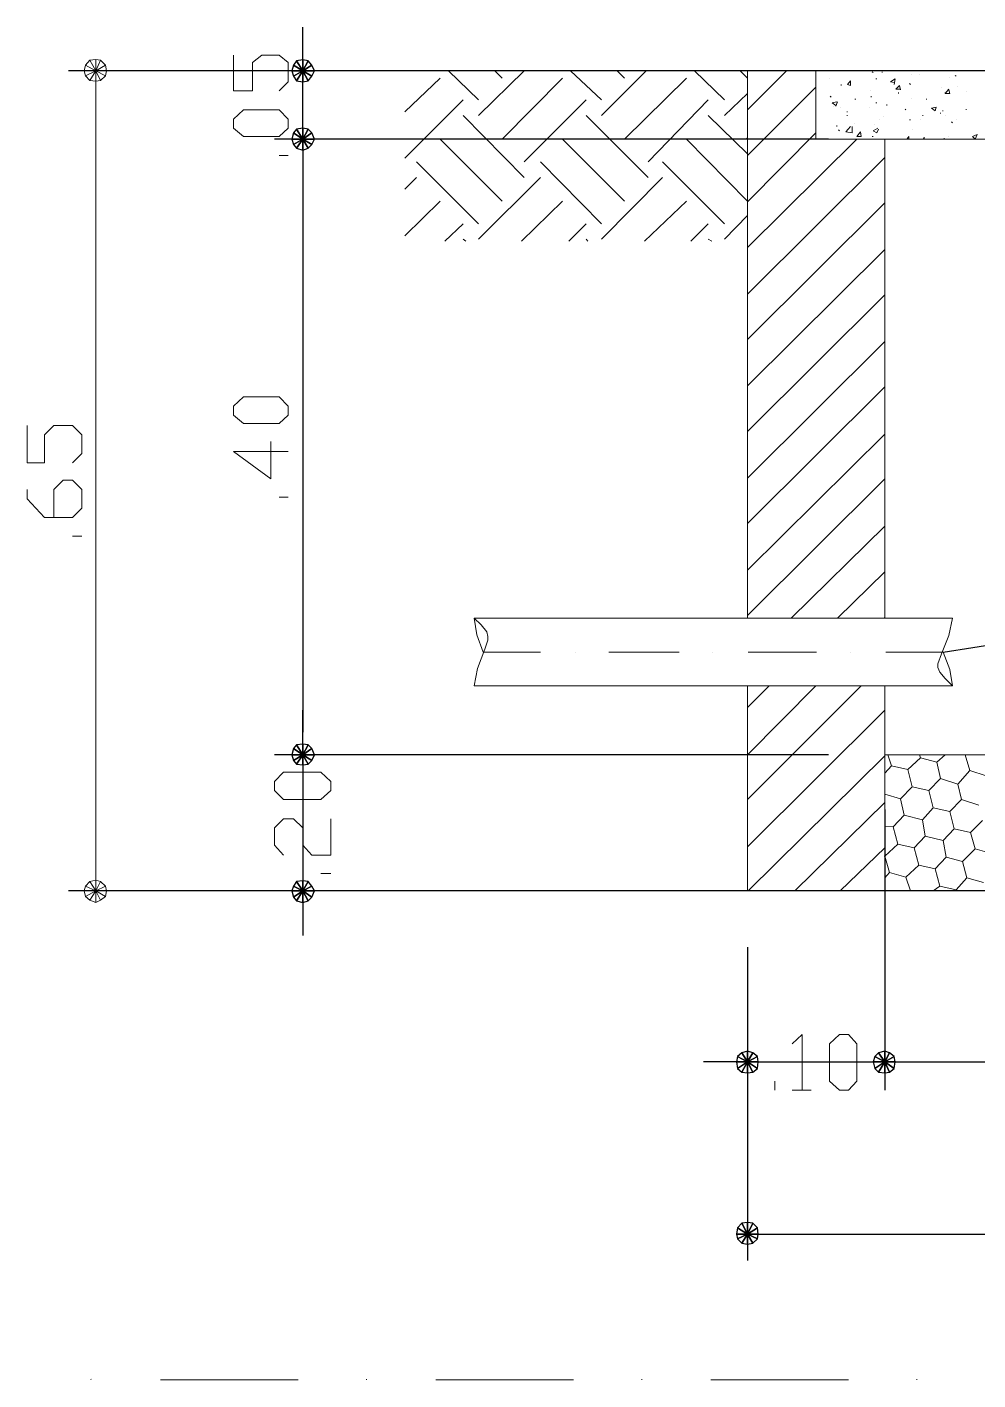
# Model space of a CAD drawing. Header units: millimetres. Extents: x 3240 to 3412, y 1366 to 1426.
# Drawn here: x 3293.934 to 3297.385, y 1376.28 to 1381.192 of the extents above; entities that cross this region are included whole.
import ezdxf

# ---------------------------------------------------------------- set-up
doc = ezdxf.new("R2010")
doc.units = ezdxf.units.MM

msp = doc.modelspace()

# ---------------------------------------------------------------- linework, layer by layer
at = {"color": 7, "linetype": 'Continuous', "lineweight": -2, "true_color": 0x000007}
for points in [[(3294.9341, 1381.113), (3294.9341, 1381.1924), (3294.9341, 1381.1924)], [(3294.9341, 1381.0734), (3294.9341, 1381.113), (3294.9341, 1381.113)], [(3299.3269, 1381.0337), (3294.084, 1381.0337), (3294.084, 1381.0337)], [(3296.598, 1381.0337), (3294.8316, 1381.0337), (3294.8316, 1381.0337)], [(3294.9341, 1380.7856), (3294.9341, 1381.0337), (3294.9341, 1381.0337)], [(3296.8427, 1380.7856), (3294.8316, 1380.7856), (3294.8316, 1380.7856)], [(3296.598, 1380.7856), (3294.8316, 1380.7856), (3294.8316, 1380.7856)], [(3294.9341, 1380.7459), (3294.9341, 1380.7062), (3294.9341, 1380.7062)], [(3294.9341, 1380.7459), (3294.9341, 1380.7062), (3294.9341, 1380.7062)], [(3294.9341, 1380.7062), (3294.9341, 1378.6322), (3294.9341, 1378.6322)], [(3294.9341, 1380.7062), (3294.9341, 1380.6268), (3294.9341, 1380.6268)], [(3294.9341, 1378.6322), (3294.9341, 1378.7116), (3294.9341, 1378.7116)], [(3294.9341, 1378.5892), (3294.9341, 1378.6322), (3294.9341, 1378.6322)], [(3294.9341, 1378.5892), (3294.9341, 1378.6322), (3294.9341, 1378.6322)], [(3296.8427, 1378.5495), (3294.8316, 1378.5495), (3294.8316, 1378.5495)], [(3296.8427, 1378.5495), (3294.8316, 1378.5495), (3294.8316, 1378.5495)], [(3294.9341, 1378.5495), (3294.9341, 1378.0566), (3294.9341, 1378.0566)], [(3297.0478, 1378.351), (3297.0478, 1377.3322), (3297.0478, 1377.3322)], [(3299.3269, 1378.0566), (3294.084, 1378.0566), (3294.084, 1378.0566)], [(3296.8427, 1378.0566), (3294.8316, 1378.0566), (3294.8316, 1378.0566)], [(3294.9341, 1378.0136), (3294.9341, 1377.9739), (3294.9341, 1377.9739)], [(3294.9341, 1377.9739), (3294.9341, 1377.8946), (3294.9341, 1377.8946)], [(3296.5483, 1377.8516), (3296.5483, 1376.7137), (3296.5483, 1376.7137)], [(3296.5483, 1377.8516), (3296.5483, 1377.3322), (3296.5483, 1377.3322)], [(3297.0478, 1377.8516), (3297.0478, 1377.3322), (3297.0478, 1377.3322)], [(3296.4656, 1377.4348), (3296.3896, 1377.4348), (3296.3896, 1377.4348)], [(3296.5086, 1377.4348), (3296.4656, 1377.4348), (3296.4656, 1377.4348)], [(3296.5483, 1377.4348), (3297.0478, 1377.4348), (3297.0478, 1377.4348)], [(3297.0842, 1377.4348), (3297.1272, 1377.4348), (3297.1272, 1377.4348)], [(3297.0842, 1377.4348), (3297.1272, 1377.4348), (3297.1272, 1377.4348)], [(3297.1272, 1377.4348), (3298.9531, 1377.4348), (3298.9531, 1377.4348)], [(3297.1272, 1377.4348), (3297.2033, 1377.4348), (3297.2033, 1377.4348)], [(3296.588, 1376.8096), (3296.6277, 1376.8096), (3296.6277, 1376.8096)], [(3296.6277, 1376.8096), (3299.446, 1376.8096), (3299.446, 1376.8096)]]:
    msp.add_lwpolyline(points, dxfattribs=at)
at = {"color": 7, "linetype": 'Continuous', "lineweight": 5, "true_color": 0x000007}
for points in [[(3294.8481, 1380.9609), (3294.8812, 1380.994), (3294.8812, 1381.0634), (3294.8481, 1381.0899), (3294.7853, 1381.0899), (3294.7522, 1381.0634), (3294.7522, 1380.9609), (3294.6827, 1380.9609), (3294.6827, 1381.0899)], [(3295.5725, 1380.9278), (3295.4634, 1381.0337), (3295.4634, 1381.0337)], [(3295.5725, 1380.8716), (3295.7379, 1381.0337), (3295.7379, 1381.0337)], [(3295.6585, 1381.0072), (3295.6321, 1381.0337), (3295.6321, 1381.0337)], [(3296.0191, 1380.9278), (3295.9066, 1381.0337), (3295.9066, 1381.0337)], [(3296.0191, 1380.8716), (3296.1812, 1381.0337), (3296.1812, 1381.0337)], [(3296.1018, 1381.0072), (3296.0753, 1381.0337), (3296.0753, 1381.0337)], [(3296.4656, 1380.9278), (3296.3565, 1381.0337), (3296.3565, 1381.0337)], [(3296.5483, 1381.0072), (3296.5219, 1381.0337), (3296.5219, 1381.0337)], [(3296.5483, 1380.8914), (3296.6906, 1381.0337), (3296.6906, 1381.0337)], [(3297.0048, 1381.027), (3297.0015, 1381.0303), (3297.0015, 1381.0303)], [(3297.0379, 1381.027), (3297.0379, 1381.0303), (3297.0379, 1381.0303)], [(3294.1833, 1380.9956), (3294.1833, 1380.9576), (3294.1833, 1380.9576)], [(3295.3046, 1380.8848), (3295.4336, 1381.0072), (3295.4336, 1381.0072)], [(3295.6585, 1380.7856), (3295.8769, 1381.0072), (3295.8769, 1381.0072)], [(3296.1018, 1380.7856), (3296.3267, 1381.0072), (3296.3267, 1381.0072)], [(3296.889, 1380.9807), (3296.889, 1380.984), (3296.889, 1380.984)], [(3296.9122, 1380.984), (3296.9221, 1380.9973), (3296.9221, 1380.9973)], [(3296.9122, 1380.984), (3296.9221, 1380.9807), (3296.9221, 1380.9807)], [(3296.9221, 1380.9807), (3296.9221, 1380.9973), (3296.9221, 1380.9973)], [(3297.018, 1381.0039), (3297.0147, 1381.0039), (3297.0147, 1381.0039)], [(3297.0677, 1380.994), (3297.0842, 1381.0039), (3297.0842, 1381.0039)], [(3297.0677, 1380.994), (3297.0809, 1380.9907), (3297.0809, 1380.9907)], [(3297.0809, 1380.984), (3297.0842, 1381.0039), (3297.0842, 1381.0039)], [(3297.1404, 1380.984), (3297.1371, 1380.9873), (3297.1371, 1380.9873)], [(3297.3058, 1381.0138), (3297.3025, 1381.0171), (3297.3025, 1381.0171)], [(3294.1833, 1380.9576), (3294.1833, 1378.1377), (3294.1833, 1378.1377)], [(3296.4656, 1380.8716), (3296.5483, 1380.951), (3296.5483, 1380.951)], [(3296.5483, 1380.726), (3296.7964, 1380.9741), (3296.7964, 1380.9741)], [(3296.8527, 1380.9377), (3296.8493, 1380.941), (3296.8493, 1380.941)], [(3296.9982, 1380.9377), (3296.9982, 1380.941), (3296.9982, 1380.941)], [(3297.0875, 1380.9675), (3297.1007, 1380.9807), (3297.1007, 1380.9807)], [(3297.0875, 1380.9675), (3297.104, 1380.9675), (3297.104, 1380.9675)], [(3297.0974, 1380.951), (3297.0974, 1380.9543), (3297.0974, 1380.9543)], [(3297.104, 1380.9642), (3297.1007, 1380.9807), (3297.1007, 1380.9807)], [(3297.2661, 1380.951), (3297.2794, 1380.9675), (3297.2794, 1380.9675)], [(3297.2661, 1380.951), (3297.2661, 1380.9543), (3297.2661, 1380.9543)], [(3297.2661, 1380.951), (3297.2827, 1380.951), (3297.2827, 1380.951)], [(3297.2827, 1380.951), (3297.2794, 1380.9642), (3297.2794, 1380.9642)], [(3295.3046, 1380.7161), (3295.5163, 1380.9278), (3295.5163, 1380.9278)], [(3295.7379, 1380.7029), (3295.9629, 1380.9278), (3295.9629, 1380.9278)], [(3296.1878, 1380.7029), (3296.4061, 1380.9278), (3296.4061, 1380.9278)], [(3296.856, 1380.9179), (3296.8725, 1380.9212), (3296.8725, 1380.9212)], [(3296.856, 1380.9179), (3296.8692, 1380.908), (3296.8692, 1380.908)], [(3296.8692, 1380.9047), (3296.8758, 1380.9212), (3296.8758, 1380.9212)], [(3296.9122, 1380.8848), (3296.9089, 1380.8848), (3296.9089, 1380.8848)], [(3296.942, 1380.9311), (3296.9387, 1380.9311), (3296.9387, 1380.9311)], [(3297.018, 1380.9179), (3297.0147, 1380.9179), (3297.0147, 1380.9179)], [(3297.0544, 1380.908), (3297.0544, 1380.9113), (3297.0544, 1380.9113)], [(3297.1239, 1380.8914), (3297.1206, 1380.8947), (3297.1206, 1380.8947)], [(3297.2, 1380.9311), (3297.1967, 1380.9311), (3297.1967, 1380.9311)], [(3297.2165, 1380.898), (3297.2331, 1380.9013), (3297.2331, 1380.9013)], [(3297.2165, 1380.898), (3297.2297, 1380.8881), (3297.2297, 1380.8881)], [(3297.2297, 1380.8881), (3297.2331, 1380.9013), (3297.2331, 1380.9013)], [(3297.2595, 1380.8881), (3297.2562, 1380.8881), (3297.2562, 1380.8881)], [(3297.3422, 1380.8914), (3297.3422, 1380.8947), (3297.3422, 1380.8947)], [(3295.7379, 1380.6466), (3295.5163, 1380.8716), (3295.5163, 1380.8716)], [(3296.1878, 1380.6466), (3295.9629, 1380.8716), (3295.9629, 1380.8716)], [(3296.5483, 1380.7326), (3296.4061, 1380.8716), (3296.4061, 1380.8716)], [(3296.8725, 1380.8319), (3296.8725, 1380.8352), (3296.8725, 1380.8352)], [(3296.9122, 1380.8716), (3296.9089, 1380.8716), (3296.9089, 1380.8716)], [(3297.1404, 1380.855), (3297.1371, 1380.855), (3297.1371, 1380.855)], [(3297.1867, 1380.8716), (3297.1834, 1380.8716), (3297.1834, 1380.8716)], [(3297.2496, 1380.8782), (3297.2496, 1380.8815), (3297.2496, 1380.8815)], [(3297.2926, 1380.8451), (3297.2893, 1380.8484), (3297.2893, 1380.8484)], [(3295.6585, 1380.5606), (3295.4336, 1380.7856), (3295.4336, 1380.7856)], [(3296.1018, 1380.5606), (3295.8769, 1380.7856), (3295.8769, 1380.7856)], [(3296.5483, 1380.5606), (3296.3267, 1380.7856), (3296.3267, 1380.7856)], [(3296.5483, 1380.7856), (3296.545, 1380.7889), (3296.545, 1380.7889)], [(3296.5483, 1380.5573), (3296.7964, 1380.8087), (3296.7964, 1380.8087)], [(3296.5483, 1380.3919), (3296.9453, 1380.7856), (3296.9453, 1380.7856)], [(3296.8824, 1380.8153), (3296.8791, 1380.8187), (3296.8791, 1380.8187)], [(3296.9056, 1380.812), (3296.9221, 1380.8319), (3296.9221, 1380.8319)], [(3296.9056, 1380.812), (3296.9287, 1380.8087), (3296.9287, 1380.8087)], [(3296.9287, 1380.8087), (3296.9287, 1380.8319), (3296.9287, 1380.8319)], [(3296.9453, 1380.7955), (3296.9585, 1380.812), (3296.9585, 1380.812)], [(3296.9453, 1380.7955), (3296.9618, 1380.7955), (3296.9585, 1380.812)], [(3297.0048, 1380.7955), (3297.0015, 1380.7955), (3297.0015, 1380.7955)], [(3297.0048, 1380.8153), (3297.0214, 1380.8253), (3297.0214, 1380.8253)], [(3297.0048, 1380.8153), (3297.018, 1380.8087), (3297.018, 1380.8087)], [(3297.018, 1380.8087), (3297.0247, 1380.822), (3297.0247, 1380.822)], [(3297.1272, 1380.7856), (3297.1338, 1380.7955), (3297.1338, 1380.7955)], [(3297.1338, 1380.7856), (3297.1338, 1380.7955), (3297.1338, 1380.7955)], [(3297.1867, 1380.7856), (3297.1901, 1380.7922), (3297.1901, 1380.7922)], [(3297.1901, 1380.7856), (3297.1901, 1380.7922), (3297.1901, 1380.7922)], [(3297.2628, 1380.7856), (3297.2628, 1380.7889), (3297.2628, 1380.7889)], [(3297.3654, 1380.7955), (3297.3819, 1380.8021), (3297.3819, 1380.8021)], [(3297.3654, 1380.7955), (3297.3753, 1380.7856), (3297.3753, 1380.7856)], [(3297.3753, 1380.7856), (3297.3819, 1380.8021), (3297.3819, 1380.8021)], [(3294.8812, 1380.726), (3294.8481, 1380.726), (3294.8481, 1380.726)], [(3295.5725, 1380.4779), (3295.3476, 1380.7029), (3295.3476, 1380.7029)], [(3296.0191, 1380.4779), (3295.7975, 1380.7029), (3295.7975, 1380.7029)], [(3296.4656, 1380.4779), (3296.2407, 1380.7029), (3296.2407, 1380.7029)], [(3296.5483, 1380.2232), (3297.0478, 1380.7194), (3297.0478, 1380.7194)], [(3295.3046, 1380.6036), (3295.3476, 1380.6466), (3295.3476, 1380.6466)], [(3295.5725, 1380.4217), (3295.7975, 1380.6466), (3295.7975, 1380.6466)], [(3296.0191, 1380.4217), (3296.2407, 1380.6466), (3296.2407, 1380.6466)], [(3295.3046, 1380.4349), (3295.4336, 1380.5606), (3295.4336, 1380.5606)], [(3295.728, 1380.4151), (3295.8769, 1380.5606), (3295.8769, 1380.5606)], [(3296.1746, 1380.4151), (3296.3267, 1380.5606), (3296.3267, 1380.5606)], [(3296.5483, 1380.0579), (3297.0478, 1380.554), (3297.0478, 1380.554)], [(3296.4656, 1380.4217), (3296.5483, 1380.5077), (3296.5483, 1380.5077)], [(3295.4502, 1380.4151), (3295.5163, 1380.4779), (3295.5163, 1380.4779)], [(3295.9, 1380.4151), (3295.9629, 1380.4779), (3295.9629, 1380.4779)], [(3296.3433, 1380.4151), (3296.4061, 1380.4779), (3296.4061, 1380.4779)], [(3295.5262, 1380.4151), (3295.5163, 1380.4217), (3295.5163, 1380.4217)], [(3295.9695, 1380.4151), (3295.9629, 1380.4217), (3295.9629, 1380.4217)], [(3296.4193, 1380.4151), (3296.4061, 1380.4217), (3296.4061, 1380.4217)], [(3296.5483, 1379.8892), (3297.0478, 1380.3853), (3297.0478, 1380.3853)], [(3296.5483, 1379.7238), (3297.0478, 1380.2199), (3297.0478, 1380.2199)], [(3296.5483, 1379.5551), (3297.0478, 1380.0512), (3297.0478, 1380.0512)], [(3296.5483, 1379.3897), (3297.0478, 1379.8859), (3297.0478, 1379.8859)], [(3296.5483, 1379.221), (3297.0478, 1379.7138), (3297.0478, 1379.7138)], [(3294.8184, 1379.6874), (3294.8184, 1379.5518), (3294.6827, 1379.651), (3294.8812, 1379.651)], [(3296.5483, 1379.0556), (3297.0478, 1379.5518), (3297.0478, 1379.5518)], [(3294.8812, 1379.4856), (3294.8481, 1379.4856), (3294.8481, 1379.4856)], [(3296.7071, 1379.0457), (3297.0478, 1379.3798), (3297.0478, 1379.3798)], [(3296.8758, 1379.0457), (3297.0478, 1379.2144), (3297.0478, 1379.2144)], [(3295.556, 1379.0457), (3297.2926, 1379.0457), (3297.2926, 1379.0457)], [(3295.5891, 1378.9233), (3295.5659, 1378.9861), (3295.556, 1379.0457), (3295.5825, 1379.0225), (3295.6023, 1378.9961), (3295.6056, 1378.9795), (3295.6056, 1378.9663), (3295.5957, 1378.9332), (3295.5692, 1378.8637), (3295.556, 1378.8009)], [(3297.0478, 1379.0457), (3297.0445, 1379.049), (3297.0445, 1379.049)], [(3297.2595, 1378.9233), (3297.2827, 1378.8604), (3297.2926, 1378.8009), (3297.2661, 1378.8274), (3297.2463, 1378.8505), (3297.2397, 1378.8671), (3297.2397, 1378.8803), (3297.2529, 1378.9167), (3297.2794, 1378.9828), (3297.2926, 1379.0457)], [(3295.7975, 1378.9233), (3295.5891, 1378.9233), (3295.5891, 1378.9233)], [(3296.3003, 1378.9233), (3296.0456, 1378.9233), (3296.0456, 1378.9233)], [(3296.7997, 1378.9233), (3296.5516, 1378.9233), (3296.5516, 1378.9233)], [(3297.2595, 1378.9233), (3297.0511, 1378.9233), (3297.0511, 1378.9233)], [(3295.556, 1378.8009), (3297.2926, 1378.8009), (3297.2926, 1378.8009)], [(3296.5483, 1378.7215), (3296.6277, 1378.8009), (3296.6277, 1378.8009)], [(3296.5483, 1378.5495), (3296.7964, 1378.8009), (3296.7964, 1378.8009)], [(3296.5483, 1378.3874), (3296.9618, 1378.8009), (3296.9618, 1378.8009)], [(3296.5483, 1378.2154), (3297.0478, 1378.7116), (3297.0478, 1378.7116)], [(3296.5516, 1378.0566), (3297.0478, 1378.5462), (3297.0478, 1378.5462)], [(3297.0478, 1378.5495), (3299.0325, 1378.5495), (3299.0325, 1378.5495)], [(3297.071, 1378.5098), (3297.0577, 1378.5495), (3297.0577, 1378.5495)], [(3297.1305, 1378.4966), (3297.1768, 1378.5396), (3297.1768, 1378.5396)], [(3297.1768, 1378.5396), (3297.1735, 1378.5495), (3297.1735, 1378.5495)], [(3297.2364, 1378.523), (3297.1768, 1378.5396), (3297.1768, 1378.5396)], [(3297.2364, 1378.523), (3297.2661, 1378.5495), (3297.2661, 1378.5495)], [(3297.3389, 1378.5495), (3297.3356, 1378.5495), (3297.3356, 1378.5495)], [(3297.3389, 1378.5495), (3297.3422, 1378.5495), (3297.3422, 1378.5495)], [(3297.3554, 1378.4933), (3297.3389, 1378.5495), (3297.3389, 1378.5495)], [(3297.0478, 1378.4833), (3297.071, 1378.5098), (3297.071, 1378.5098)], [(3297.1305, 1378.4966), (3297.071, 1378.5098), (3297.071, 1378.5098)], [(3297.147, 1378.4337), (3297.1305, 1378.4966), (3297.1305, 1378.4966)], [(3297.2496, 1378.4635), (3297.2364, 1378.523), (3297.2364, 1378.523)], [(3297.3124, 1378.4437), (3297.3554, 1378.4933), (3297.3554, 1378.4933)], [(3297.415, 1378.4734), (3297.3554, 1378.4933), (3297.3554, 1378.4933)], [(3297.104, 1378.3907), (3297.147, 1378.4337), (3297.147, 1378.4337)], [(3297.2066, 1378.4205), (3297.147, 1378.4337), (3297.147, 1378.4337)], [(3297.2066, 1378.4205), (3297.2496, 1378.4635), (3297.2496, 1378.4635)], [(3297.3124, 1378.4437), (3297.2496, 1378.4635), (3297.2496, 1378.4635)], [(3297.3257, 1378.3874), (3297.3124, 1378.4437), (3297.3124, 1378.4437)], [(3297.104, 1378.3907), (3297.0478, 1378.4073), (3297.0478, 1378.4073)], [(3297.1173, 1378.3312), (3297.104, 1378.3907), (3297.104, 1378.3907)], [(3297.2231, 1378.3577), (3297.2066, 1378.4205), (3297.2066, 1378.4205)], [(3297.2827, 1378.3444), (3297.3257, 1378.3874), (3297.3257, 1378.3874)], [(3297.3885, 1378.3676), (3297.3257, 1378.3874), (3297.3257, 1378.3874)], [(3296.7203, 1378.0566), (3297.0478, 1378.3775), (3297.0478, 1378.3775)], [(3297.0776, 1378.2882), (3297.1173, 1378.3312), (3297.1173, 1378.3312)], [(3297.1834, 1378.3146), (3297.1173, 1378.3312), (3297.1173, 1378.3312)], [(3297.1834, 1378.3146), (3297.2231, 1378.3577), (3297.2231, 1378.3577)], [(3297.2827, 1378.3444), (3297.2231, 1378.3577), (3297.2231, 1378.3577)], [(3297.2992, 1378.2816), (3297.2827, 1378.3444), (3297.2827, 1378.3444)], [(3294.8647, 1378.1856), (3294.8316, 1378.222), (3294.8316, 1378.2849), (3294.8647, 1378.318), (3294.9011, 1378.318), (3294.9341, 1378.2849), (3294.9341, 1378.222), (3294.9672, 1378.1856), (3295.0367, 1378.1856), (3295.0367, 1378.318)], [(3297.0776, 1378.2882), (3297.0478, 1378.2915), (3297.0478, 1378.2915)], [(3297.0941, 1378.2253), (3297.0776, 1378.2882), (3297.0776, 1378.2882)], [(3297.1934, 1378.2551), (3297.1834, 1378.3146), (3297.1834, 1378.3146)], [(3297.2595, 1378.2386), (3297.2992, 1378.2816), (3297.2992, 1378.2816)], [(3297.3587, 1378.2683), (3297.2992, 1378.2816), (3297.2992, 1378.2816)], [(3297.3587, 1378.2683), (3297.4018, 1378.3113), (3297.4018, 1378.3113)], [(3297.1537, 1378.2121), (3297.1934, 1378.2551), (3297.1934, 1378.2551)], [(3297.2595, 1378.2386), (3297.1934, 1378.2551), (3297.1934, 1378.2551)], [(3297.2694, 1378.179), (3297.2595, 1378.2386), (3297.2595, 1378.2386)], [(3297.3753, 1378.2088), (3297.3587, 1378.2683), (3297.3587, 1378.2683)], [(3296.8857, 1378.0566), (3297.0478, 1378.2121), (3297.0478, 1378.2121)], [(3297.0478, 1378.1823), (3297.0445, 1378.1823), (3297.0445, 1378.1823)], [(3297.0478, 1378.1823), (3297.0941, 1378.2253), (3297.0941, 1378.2253)], [(3297.0644, 1378.1228), (3297.0478, 1378.1823), (3297.0478, 1378.1823)], [(3297.1537, 1378.2121), (3297.0941, 1378.2253), (3297.0941, 1378.2253)], [(3297.1702, 1378.1493), (3297.1537, 1378.2121), (3297.1537, 1378.2121)], [(3297.329, 1378.1625), (3297.3753, 1378.2088), (3297.3753, 1378.2088)], [(3297.4348, 1378.1923), (3297.3753, 1378.2088), (3297.3753, 1378.2088)], [(3294.1833, 1378.0947), (3294.1833, 1378.1377), (3294.1833, 1378.1377)], [(3297.1239, 1378.1063), (3297.1702, 1378.1493), (3297.1702, 1378.1493)], [(3297.2297, 1378.136), (3297.1702, 1378.1493), (3297.1702, 1378.1493)], [(3297.2297, 1378.136), (3297.2694, 1378.179), (3297.2694, 1378.179)], [(3297.2463, 1378.0732), (3297.2297, 1378.136), (3297.2297, 1378.136)], [(3297.329, 1378.1625), (3297.2694, 1378.179), (3297.2694, 1378.179)], [(3297.3455, 1378.103), (3297.329, 1378.1625), (3297.329, 1378.1625)], [(3295.0367, 1378.1195), (3295.0003, 1378.1195), (3295.0003, 1378.1195)], [(3297.0478, 1378.103), (3297.0644, 1378.1228), (3297.0644, 1378.1228)], [(3297.1239, 1378.1063), (3297.0644, 1378.1228), (3297.0644, 1378.1228)], [(3297.1404, 1378.0566), (3297.1239, 1378.1063), (3297.1239, 1378.1063)], [(3297.3058, 1378.0599), (3297.3455, 1378.103), (3297.3455, 1378.103)], [(3297.4051, 1378.0864), (3297.3455, 1378.103), (3297.3455, 1378.103)], [(3297.2231, 1378.0566), (3297.2463, 1378.0732), (3297.2463, 1378.0732)], [(3297.3058, 1378.0599), (3297.2463, 1378.0732), (3297.2463, 1378.0732)], [(3297.3058, 1378.0566), (3297.3058, 1378.0599), (3297.3058, 1378.0599)], [(3296.7104, 1377.5009), (3296.7468, 1377.534), (3296.7468, 1377.3322)], [(3296.6476, 1377.3322), (3296.6476, 1377.3653), (3296.6476, 1377.3653)], [(3296.7104, 1377.3322), (3296.7799, 1377.3322), (3296.7799, 1377.3322)], [(3294.9176, 1376.2804), (3294.4181, 1376.2804), (3294.4181, 1376.2804)], [(3295.1657, 1376.2804), (3295.1657, 1376.2837), (3295.1657, 1376.2837)], [(3295.9166, 1376.2804), (3295.4171, 1376.2804), (3295.4171, 1376.2804)], [(3296.1646, 1376.2804), (3296.1646, 1376.2837), (3296.1646, 1376.2837)], [(3296.9155, 1376.2804), (3296.416, 1376.2804), (3296.416, 1376.2804)], [(3297.1636, 1376.2804), (3297.1636, 1376.2837), (3297.1636, 1376.2837)]]:
    msp.add_lwpolyline(points, dxfattribs=at)
for points in [[(3294.1452, 1381.0535), (3294.1403, 1381.0337), (3294.1833, 1381.0337)], [(3294.1403, 1381.0337), (3294.1452, 1381.0155), (3294.1833, 1381.0337)], [(3294.1618, 1381.0717), (3294.1452, 1381.0535), (3294.1833, 1381.0337)], [(3294.1452, 1381.0155), (3294.1618, 1380.9989), (3294.1833, 1381.0337)], [(3294.1833, 1381.075), (3294.1618, 1381.0717), (3294.1833, 1381.0337)], [(3294.1618, 1380.9989), (3294.1833, 1380.9956), (3294.1833, 1381.0337)], [(3294.1998, 1381.0717), (3294.1833, 1381.075), (3294.1833, 1381.0337)], [(3294.218, 1381.0535), (3294.1998, 1381.0717), (3294.1833, 1381.0337)], [(3294.2213, 1381.0337), (3294.218, 1381.0535), (3294.1833, 1381.0337)], [(3294.1833, 1380.9956), (3294.1998, 1380.9989), (3294.1833, 1381.0337)], [(3294.1998, 1380.9989), (3294.218, 1381.0155), (3294.1833, 1381.0337)], [(3294.218, 1381.0155), (3294.2213, 1381.0337), (3294.1833, 1381.0337)], [(3296.9056, 1381.0337), (3296.9056, 1381.0337)], [(3296.846, 1381.0072), (3296.846, 1381.0072)], [(3297.1437, 1381.0204), (3297.1437, 1381.0204)], [(3297.1735, 1381.0204), (3297.1735, 1381.0204)], [(3297.2827, 1381.0105), (3297.2827, 1381.0105)], [(3296.9949, 1380.9609), (3296.9949, 1380.9609)], [(3297.1437, 1380.9344), (3297.1437, 1380.9344)], [(3297.2529, 1380.9741), (3297.2529, 1380.9741)], [(3297.3124, 1380.9774), (3297.3124, 1380.9774)], [(3297.3422, 1380.9576), (3297.3422, 1380.9576)], [(3294.8812, 1380.8253), (3294.8481, 1380.7955), (3294.7191, 1380.7955), (3294.6827, 1380.8253), (3294.6827, 1380.8583), (3294.7191, 1380.8914), (3294.8481, 1380.8914), (3294.8812, 1380.8583)], [(3296.8593, 1380.9047), (3296.8593, 1380.9047)], [(3296.8857, 1380.9013), (3296.8857, 1380.9013)], [(3296.9916, 1380.9013), (3296.9916, 1380.9013)], [(3296.9354, 1380.8418), (3296.9354, 1380.8418)], [(3297.0114, 1380.8385), (3297.0114, 1380.8385)], [(3297.028, 1380.855), (3297.028, 1380.855)], [(3297.0412, 1380.8683), (3297.0412, 1380.8683)], [(3297.1768, 1380.8583), (3297.1768, 1380.8583)], [(3297.2661, 1380.8716), (3297.2661, 1380.8716)], [(3297.3091, 1380.855), (3297.3091, 1380.855)], [(3297.147, 1380.822), (3297.147, 1380.822)], [(3297.2794, 1380.7955), (3297.2794, 1380.7955)], [(3294.8812, 1379.7833), (3294.8481, 1379.7535), (3294.7191, 1379.7535), (3294.6827, 1379.7833), (3294.6827, 1379.8164), (3294.7191, 1379.8495), (3294.8481, 1379.8495), (3294.8812, 1379.8164)], [(3295.9232, 1378.9233), (3295.9232, 1378.9233)], [(3296.4226, 1378.9233), (3296.4226, 1378.9233)], [(3296.9221, 1378.9233), (3296.9221, 1378.9233)], [(3295.0367, 1378.4205), (3295.0003, 1378.3874), (3294.8647, 1378.3874), (3294.8316, 1378.4205), (3294.8316, 1378.4536), (3294.8647, 1378.4867), (3295.0003, 1378.4867), (3295.0367, 1378.4536)], [(3294.1618, 1378.0897), (3294.1452, 1378.0732), (3294.1833, 1378.0566)], [(3294.1833, 1378.0947), (3294.1618, 1378.0897), (3294.1833, 1378.0566)], [(3294.1998, 1378.0897), (3294.1833, 1378.0947), (3294.1833, 1378.0566)], [(3294.218, 1378.0732), (3294.1998, 1378.0897), (3294.1833, 1378.0566)], [(3294.1452, 1378.0732), (3294.1403, 1378.0566), (3294.1833, 1378.0566)], [(3294.1403, 1378.0566), (3294.1452, 1378.0351), (3294.1833, 1378.0566)], [(3294.1452, 1378.0351), (3294.1618, 1378.0219), (3294.1833, 1378.0566)], [(3294.1618, 1378.0219), (3294.1833, 1378.0136), (3294.1833, 1378.0566)], [(3294.2213, 1378.0566), (3294.218, 1378.0732), (3294.1833, 1378.0566)], [(3294.1833, 1378.0136), (3294.1998, 1378.0219), (3294.1833, 1378.0566)], [(3294.1998, 1378.0219), (3294.218, 1378.0351), (3294.1833, 1378.0566)], [(3294.218, 1378.0351), (3294.2213, 1378.0566), (3294.1833, 1378.0566)], [(3296.8824, 1377.3322), (3296.846, 1377.3653), (3296.846, 1377.5009), (3296.8824, 1377.534), (3296.9155, 1377.534), (3296.9453, 1377.5009), (3296.9453, 1377.3653), (3296.9155, 1377.3322)]]:
    msp.add_lwpolyline(points, close=True, dxfattribs=at)
at = {"color": 7, "linetype": 'Continuous', "lineweight": -2, "true_color": 0x000007}
for points in [[(3294.9011, 1381.0535), (3294.8944, 1381.0337), (3294.9341, 1381.0337)], [(3294.8944, 1381.0337), (3294.9011, 1381.0138), (3294.9341, 1381.0337)], [(3294.911, 1381.07), (3294.9011, 1381.0535), (3294.9341, 1381.0337)], [(3294.9011, 1381.0138), (3294.911, 1380.9973), (3294.9341, 1381.0337)], [(3294.9341, 1381.0734), (3294.911, 1381.07), (3294.9341, 1381.0337)], [(3294.911, 1380.9973), (3294.9341, 1380.994), (3294.9341, 1381.0337)], [(3294.954, 1381.07), (3294.9341, 1381.0734), (3294.9341, 1381.0337)], [(3294.9672, 1381.0535), (3294.954, 1381.07), (3294.9341, 1381.0337)], [(3294.9771, 1381.0337), (3294.9672, 1381.0535), (3294.9341, 1381.0337)], [(3294.9341, 1380.994), (3294.954, 1380.9973), (3294.9341, 1381.0337)], [(3294.954, 1380.9973), (3294.9672, 1381.0138), (3294.9341, 1381.0337)], [(3294.9672, 1381.0138), (3294.9771, 1381.0337), (3294.9341, 1381.0337)], [(3294.9011, 1380.8087), (3294.8944, 1380.7856), (3294.9341, 1380.7856)], [(3294.9011, 1380.8087), (3294.8944, 1380.7856), (3294.9341, 1380.7856)], [(3294.8944, 1380.7856), (3294.9011, 1380.7657), (3294.9341, 1380.7856)], [(3294.8944, 1380.7856), (3294.9011, 1380.7657), (3294.9341, 1380.7856)], [(3294.911, 1380.822), (3294.9011, 1380.8087), (3294.9341, 1380.7856)], [(3294.911, 1380.822), (3294.9011, 1380.8087), (3294.9341, 1380.7856)], [(3294.9011, 1380.7657), (3294.911, 1380.7525), (3294.9341, 1380.7856)], [(3294.9011, 1380.7657), (3294.911, 1380.7525), (3294.9341, 1380.7856)], [(3294.9341, 1380.8253), (3294.911, 1380.822), (3294.9341, 1380.7856)], [(3294.9341, 1380.8253), (3294.911, 1380.822), (3294.9341, 1380.7856)], [(3294.911, 1380.7525), (3294.9341, 1380.7459), (3294.9341, 1380.7856)], [(3294.911, 1380.7525), (3294.9341, 1380.7459), (3294.9341, 1380.7856)], [(3294.954, 1380.822), (3294.9341, 1380.8253), (3294.9341, 1380.7856)], [(3294.954, 1380.822), (3294.9341, 1380.8253), (3294.9341, 1380.7856)], [(3294.9672, 1380.8087), (3294.954, 1380.822), (3294.9341, 1380.7856)], [(3294.9672, 1380.8087), (3294.954, 1380.822), (3294.9341, 1380.7856)], [(3294.9771, 1380.7856), (3294.9672, 1380.8087), (3294.9341, 1380.7856)], [(3294.9771, 1380.7856), (3294.9672, 1380.8087), (3294.9341, 1380.7856)], [(3294.9341, 1380.7459), (3294.954, 1380.7525), (3294.9341, 1380.7856)], [(3294.954, 1380.7525), (3294.9672, 1380.7657), (3294.9341, 1380.7856)], [(3294.9672, 1380.7657), (3294.9771, 1380.7856), (3294.9341, 1380.7856)], [(3294.9341, 1380.7459), (3294.954, 1380.7525), (3294.9341, 1380.7856)], [(3294.954, 1380.7525), (3294.9672, 1380.7657), (3294.9341, 1380.7856)], [(3294.9672, 1380.7657), (3294.9771, 1380.7856), (3294.9341, 1380.7856)], [(3294.911, 1378.5859), (3294.9011, 1378.5727), (3294.9341, 1378.5495)], [(3294.911, 1378.5859), (3294.9011, 1378.5727), (3294.9341, 1378.5495)], [(3294.9341, 1378.5892), (3294.911, 1378.5859), (3294.9341, 1378.5495)], [(3294.9341, 1378.5892), (3294.911, 1378.5859), (3294.9341, 1378.5495)], [(3294.954, 1378.5859), (3294.9341, 1378.5892), (3294.9341, 1378.5495)], [(3294.954, 1378.5859), (3294.9341, 1378.5892), (3294.9341, 1378.5495)], [(3294.9672, 1378.5727), (3294.954, 1378.5859), (3294.9341, 1378.5495)], [(3294.9672, 1378.5727), (3294.954, 1378.5859), (3294.9341, 1378.5495)], [(3294.9011, 1378.5727), (3294.8944, 1378.5495), (3294.9341, 1378.5495)], [(3294.9011, 1378.5727), (3294.8944, 1378.5495), (3294.9341, 1378.5495)], [(3294.8944, 1378.5495), (3294.9011, 1378.5297), (3294.9341, 1378.5495)], [(3294.8944, 1378.5495), (3294.9011, 1378.5297), (3294.9341, 1378.5495)], [(3294.9011, 1378.5297), (3294.911, 1378.5164), (3294.9341, 1378.5495)], [(3294.9011, 1378.5297), (3294.911, 1378.5164), (3294.9341, 1378.5495)], [(3294.911, 1378.5164), (3294.9341, 1378.5131), (3294.9341, 1378.5495)], [(3294.911, 1378.5164), (3294.9341, 1378.5131), (3294.9341, 1378.5495)], [(3294.9771, 1378.5495), (3294.9672, 1378.5727), (3294.9341, 1378.5495)], [(3294.9771, 1378.5495), (3294.9672, 1378.5727), (3294.9341, 1378.5495)], [(3294.9341, 1378.5131), (3294.954, 1378.5164), (3294.9341, 1378.5495)], [(3294.954, 1378.5164), (3294.9672, 1378.5297), (3294.9341, 1378.5495)], [(3294.9672, 1378.5297), (3294.9771, 1378.5495), (3294.9341, 1378.5495)], [(3294.9341, 1378.5131), (3294.954, 1378.5164), (3294.9341, 1378.5495)], [(3294.954, 1378.5164), (3294.9672, 1378.5297), (3294.9341, 1378.5495)], [(3294.9672, 1378.5297), (3294.9771, 1378.5495), (3294.9341, 1378.5495)], [(3294.911, 1378.0897), (3294.9011, 1378.0732), (3294.9341, 1378.0566)], [(3294.9341, 1378.093), (3294.911, 1378.0897), (3294.9341, 1378.0566)], [(3294.954, 1378.0897), (3294.9341, 1378.093), (3294.9341, 1378.0566)], [(3294.9672, 1378.0732), (3294.954, 1378.0897), (3294.9341, 1378.0566)], [(3294.9011, 1378.0732), (3294.8944, 1378.0566), (3294.9341, 1378.0566)], [(3294.8944, 1378.0566), (3294.9011, 1378.0335), (3294.9341, 1378.0566)], [(3294.9011, 1378.0335), (3294.911, 1378.0203), (3294.9341, 1378.0566)], [(3294.911, 1378.0203), (3294.9341, 1378.0136), (3294.9341, 1378.0566)], [(3294.9771, 1378.0566), (3294.9672, 1378.0732), (3294.9341, 1378.0566)], [(3294.9341, 1378.0136), (3294.954, 1378.0203), (3294.9341, 1378.0566)], [(3294.954, 1378.0203), (3294.9672, 1378.0335), (3294.9341, 1378.0566)], [(3294.9672, 1378.0335), (3294.9771, 1378.0566), (3294.9341, 1378.0566)], [(3296.512, 1377.4546), (3296.5086, 1377.4348), (3296.5483, 1377.4348)], [(3296.5285, 1377.4679), (3296.512, 1377.4546), (3296.5483, 1377.4348)], [(3296.5483, 1377.4745), (3296.5285, 1377.4679), (3296.5483, 1377.4348)], [(3296.5682, 1377.4679), (3296.5483, 1377.4745), (3296.5483, 1377.4348)], [(3296.5847, 1377.4546), (3296.5682, 1377.4679), (3296.5483, 1377.4348)], [(3296.588, 1377.4348), (3296.5847, 1377.4546), (3296.5483, 1377.4348)], [(3297.0114, 1377.4546), (3297.0048, 1377.4348), (3297.0478, 1377.4348)], [(3297.0114, 1377.4546), (3297.0048, 1377.4348), (3297.0478, 1377.4348)], [(3297.0247, 1377.4679), (3297.0114, 1377.4546), (3297.0478, 1377.4348)], [(3297.0247, 1377.4679), (3297.0114, 1377.4546), (3297.0478, 1377.4348)], [(3297.0478, 1377.4745), (3297.0247, 1377.4679), (3297.0478, 1377.4348)], [(3297.0478, 1377.4745), (3297.0247, 1377.4679), (3297.0478, 1377.4348)], [(3297.0644, 1377.4679), (3297.0478, 1377.4745), (3297.0478, 1377.4348)], [(3297.0644, 1377.4679), (3297.0478, 1377.4745), (3297.0478, 1377.4348)], [(3297.0809, 1377.4546), (3297.0644, 1377.4679), (3297.0478, 1377.4348)], [(3297.0809, 1377.4546), (3297.0644, 1377.4679), (3297.0478, 1377.4348)], [(3297.0842, 1377.4348), (3297.0809, 1377.4546), (3297.0478, 1377.4348)], [(3297.0842, 1377.4348), (3297.0809, 1377.4546), (3297.0478, 1377.4348)], [(3296.5086, 1377.4348), (3296.512, 1377.4116), (3296.5483, 1377.4348)], [(3296.512, 1377.4116), (3296.5285, 1377.3984), (3296.5483, 1377.4348)], [(3296.5285, 1377.3984), (3296.5483, 1377.3951), (3296.5483, 1377.4348)], [(3296.5483, 1377.3951), (3296.5682, 1377.3984), (3296.5483, 1377.4348)], [(3296.5682, 1377.3984), (3296.5847, 1377.4116), (3296.5483, 1377.4348)], [(3296.5847, 1377.4116), (3296.588, 1377.4348), (3296.5483, 1377.4348)], [(3297.0048, 1377.4348), (3297.0114, 1377.4116), (3297.0478, 1377.4348)], [(3297.0048, 1377.4348), (3297.0114, 1377.4116), (3297.0478, 1377.4348)], [(3297.0114, 1377.4116), (3297.0247, 1377.3984), (3297.0478, 1377.4348)], [(3297.0114, 1377.4116), (3297.0247, 1377.3984), (3297.0478, 1377.4348)], [(3297.0247, 1377.3984), (3297.0478, 1377.3951), (3297.0478, 1377.4348)], [(3297.0247, 1377.3984), (3297.0478, 1377.3951), (3297.0478, 1377.4348)], [(3297.0478, 1377.3951), (3297.0644, 1377.3984), (3297.0478, 1377.4348)], [(3297.0644, 1377.3984), (3297.0809, 1377.4116), (3297.0478, 1377.4348)], [(3297.0809, 1377.4116), (3297.0842, 1377.4348), (3297.0478, 1377.4348)], [(3297.0478, 1377.3951), (3297.0644, 1377.3984), (3297.0478, 1377.4348)], [(3297.0644, 1377.3984), (3297.0809, 1377.4116), (3297.0478, 1377.4348)], [(3297.0809, 1377.4116), (3297.0842, 1377.4348), (3297.0478, 1377.4348)], [(3296.512, 1376.8328), (3296.5086, 1376.8096), (3296.5483, 1376.8096)], [(3296.5086, 1376.8096), (3296.512, 1376.7931), (3296.5483, 1376.8096)], [(3296.5285, 1376.8493), (3296.512, 1376.8328), (3296.5483, 1376.8096)], [(3296.512, 1376.7931), (3296.5285, 1376.7765), (3296.5483, 1376.8096)], [(3296.5483, 1376.8526), (3296.5285, 1376.8493), (3296.5483, 1376.8096)], [(3296.5285, 1376.7765), (3296.5483, 1376.7732), (3296.5483, 1376.8096)], [(3296.5682, 1376.8493), (3296.5483, 1376.8526), (3296.5483, 1376.8096)], [(3296.5847, 1376.8328), (3296.5682, 1376.8493), (3296.5483, 1376.8096)], [(3296.588, 1376.8096), (3296.5847, 1376.8328), (3296.5483, 1376.8096)], [(3296.5483, 1376.7732), (3296.5682, 1376.7765), (3296.5483, 1376.8096)], [(3296.5682, 1376.7765), (3296.5847, 1376.7931), (3296.5483, 1376.8096)], [(3296.5847, 1376.7931), (3296.588, 1376.8096), (3296.5483, 1376.8096)]]:
    msp.add_lwpolyline(points, close=True, dxfattribs=at)
at = {"color": 7, "linetype": 'Continuous', "lineweight": 25, "true_color": 0x000007}
for points in [[(3296.7964, 1381.0337), (3295.3046, 1381.0337), (3295.3046, 1381.0337)], [(3297.2595, 1378.9233), (3297.4745, 1378.9564)]]:
    msp.add_lwpolyline(points, dxfattribs=at)
at = {"color": 7, "linetype": 'Continuous', "lineweight": 13, "true_color": 0x000007}
for points in [[(3296.7964, 1380.7856), (3296.7964, 1381.0337), (3296.5483, 1381.0337)], [(3297.0478, 1380.7856), (3297.0478, 1379.0457), (3296.5483, 1379.0457), (3296.5483, 1381.0337)], [(3296.7964, 1381.0337), (3297.7921, 1381.0337), (3297.7921, 1381.0337)], [(3296.7964, 1380.7856), (3299.2806, 1380.7856), (3299.2806, 1380.7856)], [(3297.0478, 1378.8009), (3296.5483, 1378.8009), (3296.5483, 1378.8009)], [(3297.0478, 1378.0566), (3296.5483, 1378.0566), (3296.5483, 1378.8009)], [(3297.0478, 1378.0566), (3297.0478, 1378.8009), (3297.0478, 1378.8009)]]:
    msp.add_lwpolyline(points, dxfattribs=at)
at = {"color": 7, "linetype": 'Continuous', "lineweight": 15, "true_color": 0x000007}
for points in [[(3294.0989, 1379.6097), (3294.132, 1379.6444), (3294.132, 1379.7122), (3294.0989, 1379.7453), (3294.0311, 1379.7453), (3293.9964, 1379.7122), (3293.9964, 1379.6097), (3293.9335, 1379.6097), (3293.9335, 1379.7453)], [(3294.0311, 1379.4112), (3294.0311, 1379.5137), (3294.0642, 1379.5468), (3294.0989, 1379.5468), (3294.132, 1379.5137), (3294.132, 1379.4459), (3294.0989, 1379.4112), (3293.9964, 1379.4112), (3293.9335, 1379.479), (3293.9335, 1379.5137)], [(3294.132, 1379.3434), (3294.0989, 1379.3434), (3294.0989, 1379.3434)], [(3294.1667, 1376.282), (3294.1651, 1376.2837), (3294.1651, 1376.2837)]]:
    msp.add_lwpolyline(points, dxfattribs=at)

doc.saveas('drawing.dxf')
